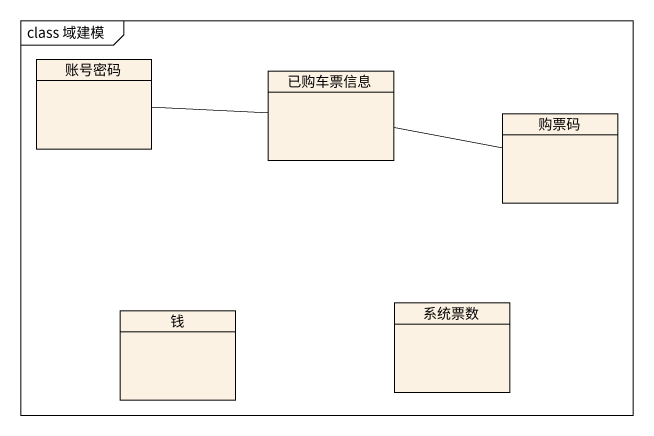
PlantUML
@startuml
mainframe class 域建模
hide circle
hide empty members
class 账号密码
class 已购车票信息
class 购票码
class 钱
class 系统票数
账号密码 -right- 已购车票信息
已购车票信息 -right- 购票码
@enduml
